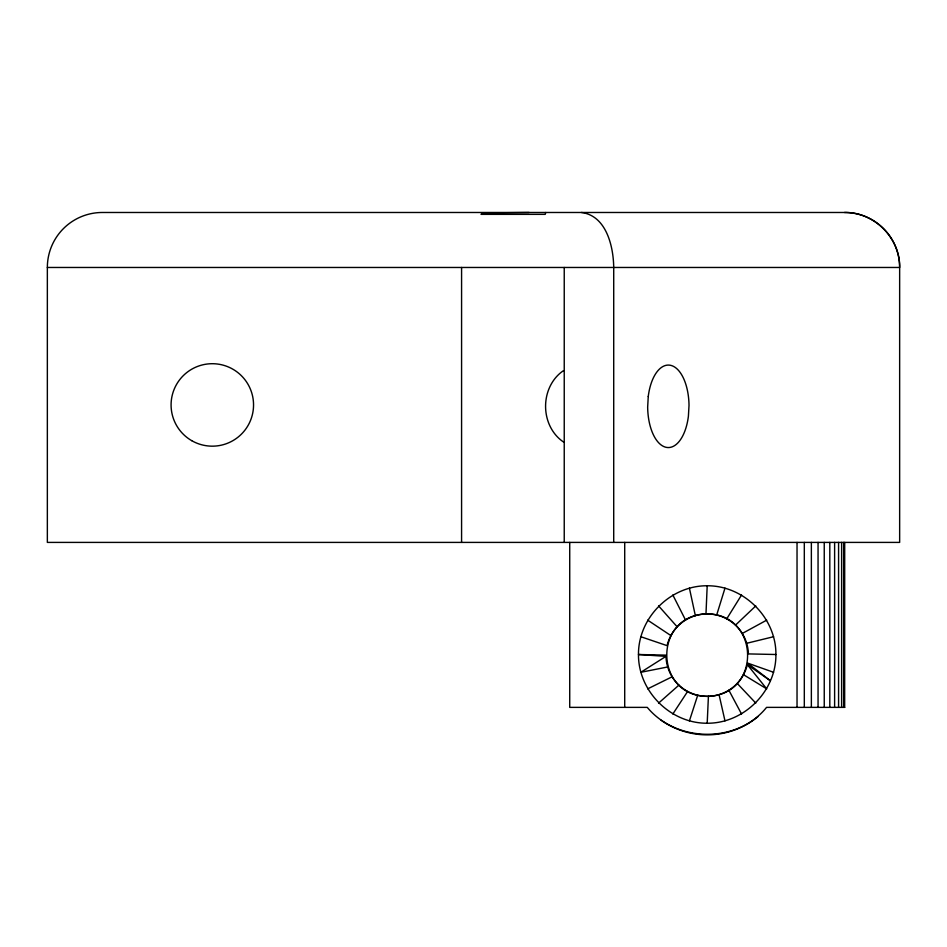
<?xml version="1.0" encoding="UTF-8"?>
<svg xmlns="http://www.w3.org/2000/svg" width="947" height="947" viewBox="0 0 947 947"><rect width="100%" height="100%" fill="white"/><g stroke="black" fill="none" stroke-linecap="round" stroke-linejoin="round"><path stroke-width="1.42" d="M705.977 613.905C759.837 612.958 762.228 694.127 708.415 696.353C654.555 697.312 652.152 616.13 705.977 613.905L707.196 585.767C743.987 585.542 776.161 617.716 775.924 654.507C776.161 691.286 743.987 723.472 707.196 723.236C670.405 723.472 638.231 691.286 638.467 654.507C638.231 617.716 670.405 585.542 707.196 585.767M707.196 723.236L708.415 696.353M716.69 614.994L724.988 588.111M689.404 720.892L697.702 695.264M545.744 212.483L545.212 214.353L481.052 214.353L482.272 212.957L529.148 212.483M726.751 618.817L741.56 594.976M672.832 714.026L687.64 691.44M569.727 542.406L569.727 707.373L647.274 707.373C676.714 742.91 737.5 743.62 766.561 707.373L844.7 707.373M735.488 625.127L755.801 605.902M658.591 703.112L678.904 685.143M773.592 672.299L747.491 663.054L770.16 680.585L747.325 664.628A41.242 41.242 0 0 1 665.978 656.354L640.799 672.299L667.694 666.972M742.282 633.46L766.715 620.143M647.665 688.871L672.11 676.797M746.698 643.285L773.592 636.715M844.665 212.483L102.335 212.483A54.985 54.985 0 0 0 47.35 267.468L47.35 542.406L899.65 542.406L899.65 267.468C900.266 238.076 874.057 211.868 844.665 212.483A54.985 54.985 0 0 1 899.65 267.468L47.35 267.468M775.924 654.507L748.414 653.915A41.242 41.242 0 0 0 667.067 645.641L640.799 636.715M666.096 655.135L638.467 654.507L665.978 656.354M581.47 212.483C606.352 215.703 613.455 246.362 613.715 267.468L613.715 542.406M743.502 674.69L766.715 688.871L747.325 664.628M647.665 620.143L670.89 635.579M737.204 683.414L755.801 703.112M658.591 605.902L677.188 626.843M728.859 690.221L741.56 714.026M672.832 594.976L685.533 620.036M719.045 694.636L724.988 720.892M689.404 588.111L695.347 615.633M844.7 542.406L844.665 707.373M843.67 542.406L843.67 707.373M841.623 542.406L841.623 707.373M838.58 542.406L838.58 707.373M834.615 542.406L834.615 707.373M829.809 542.406L829.809 707.373M824.245 542.406L824.245 707.373M818.054 542.406L818.054 707.373M811.366 542.406L811.366 707.373M804.311 542.406L804.311 707.373M797.031 542.406L797.031 707.373M624.712 542.406L624.712 707.373M564.234 267.468L564.234 542.406M461.58 267.468L461.58 542.406M563.572 442.024A41.242 35.998 -90 0 1 563.572 370.597M758.074 716.524A79.726 79.726 0 0 1 661.065 720.158M648.257 396.473L647.665 407.163A41.242 20.68 -90 0 0 666.061 447.304A41.242 20.68 -90 0 0 688.41 416.159L689.014 405.458A41.242 20.68 -90 0 0 670.606 365.329A41.242 20.68 -90 0 0 648.257 396.473M191.696 440.651A41.242 41.242 0 0 0 253.547 404.937A41.242 41.242 0 0 0 191.696 369.223A41.242 41.242 0 0 0 191.696 440.651"/></g></svg>
